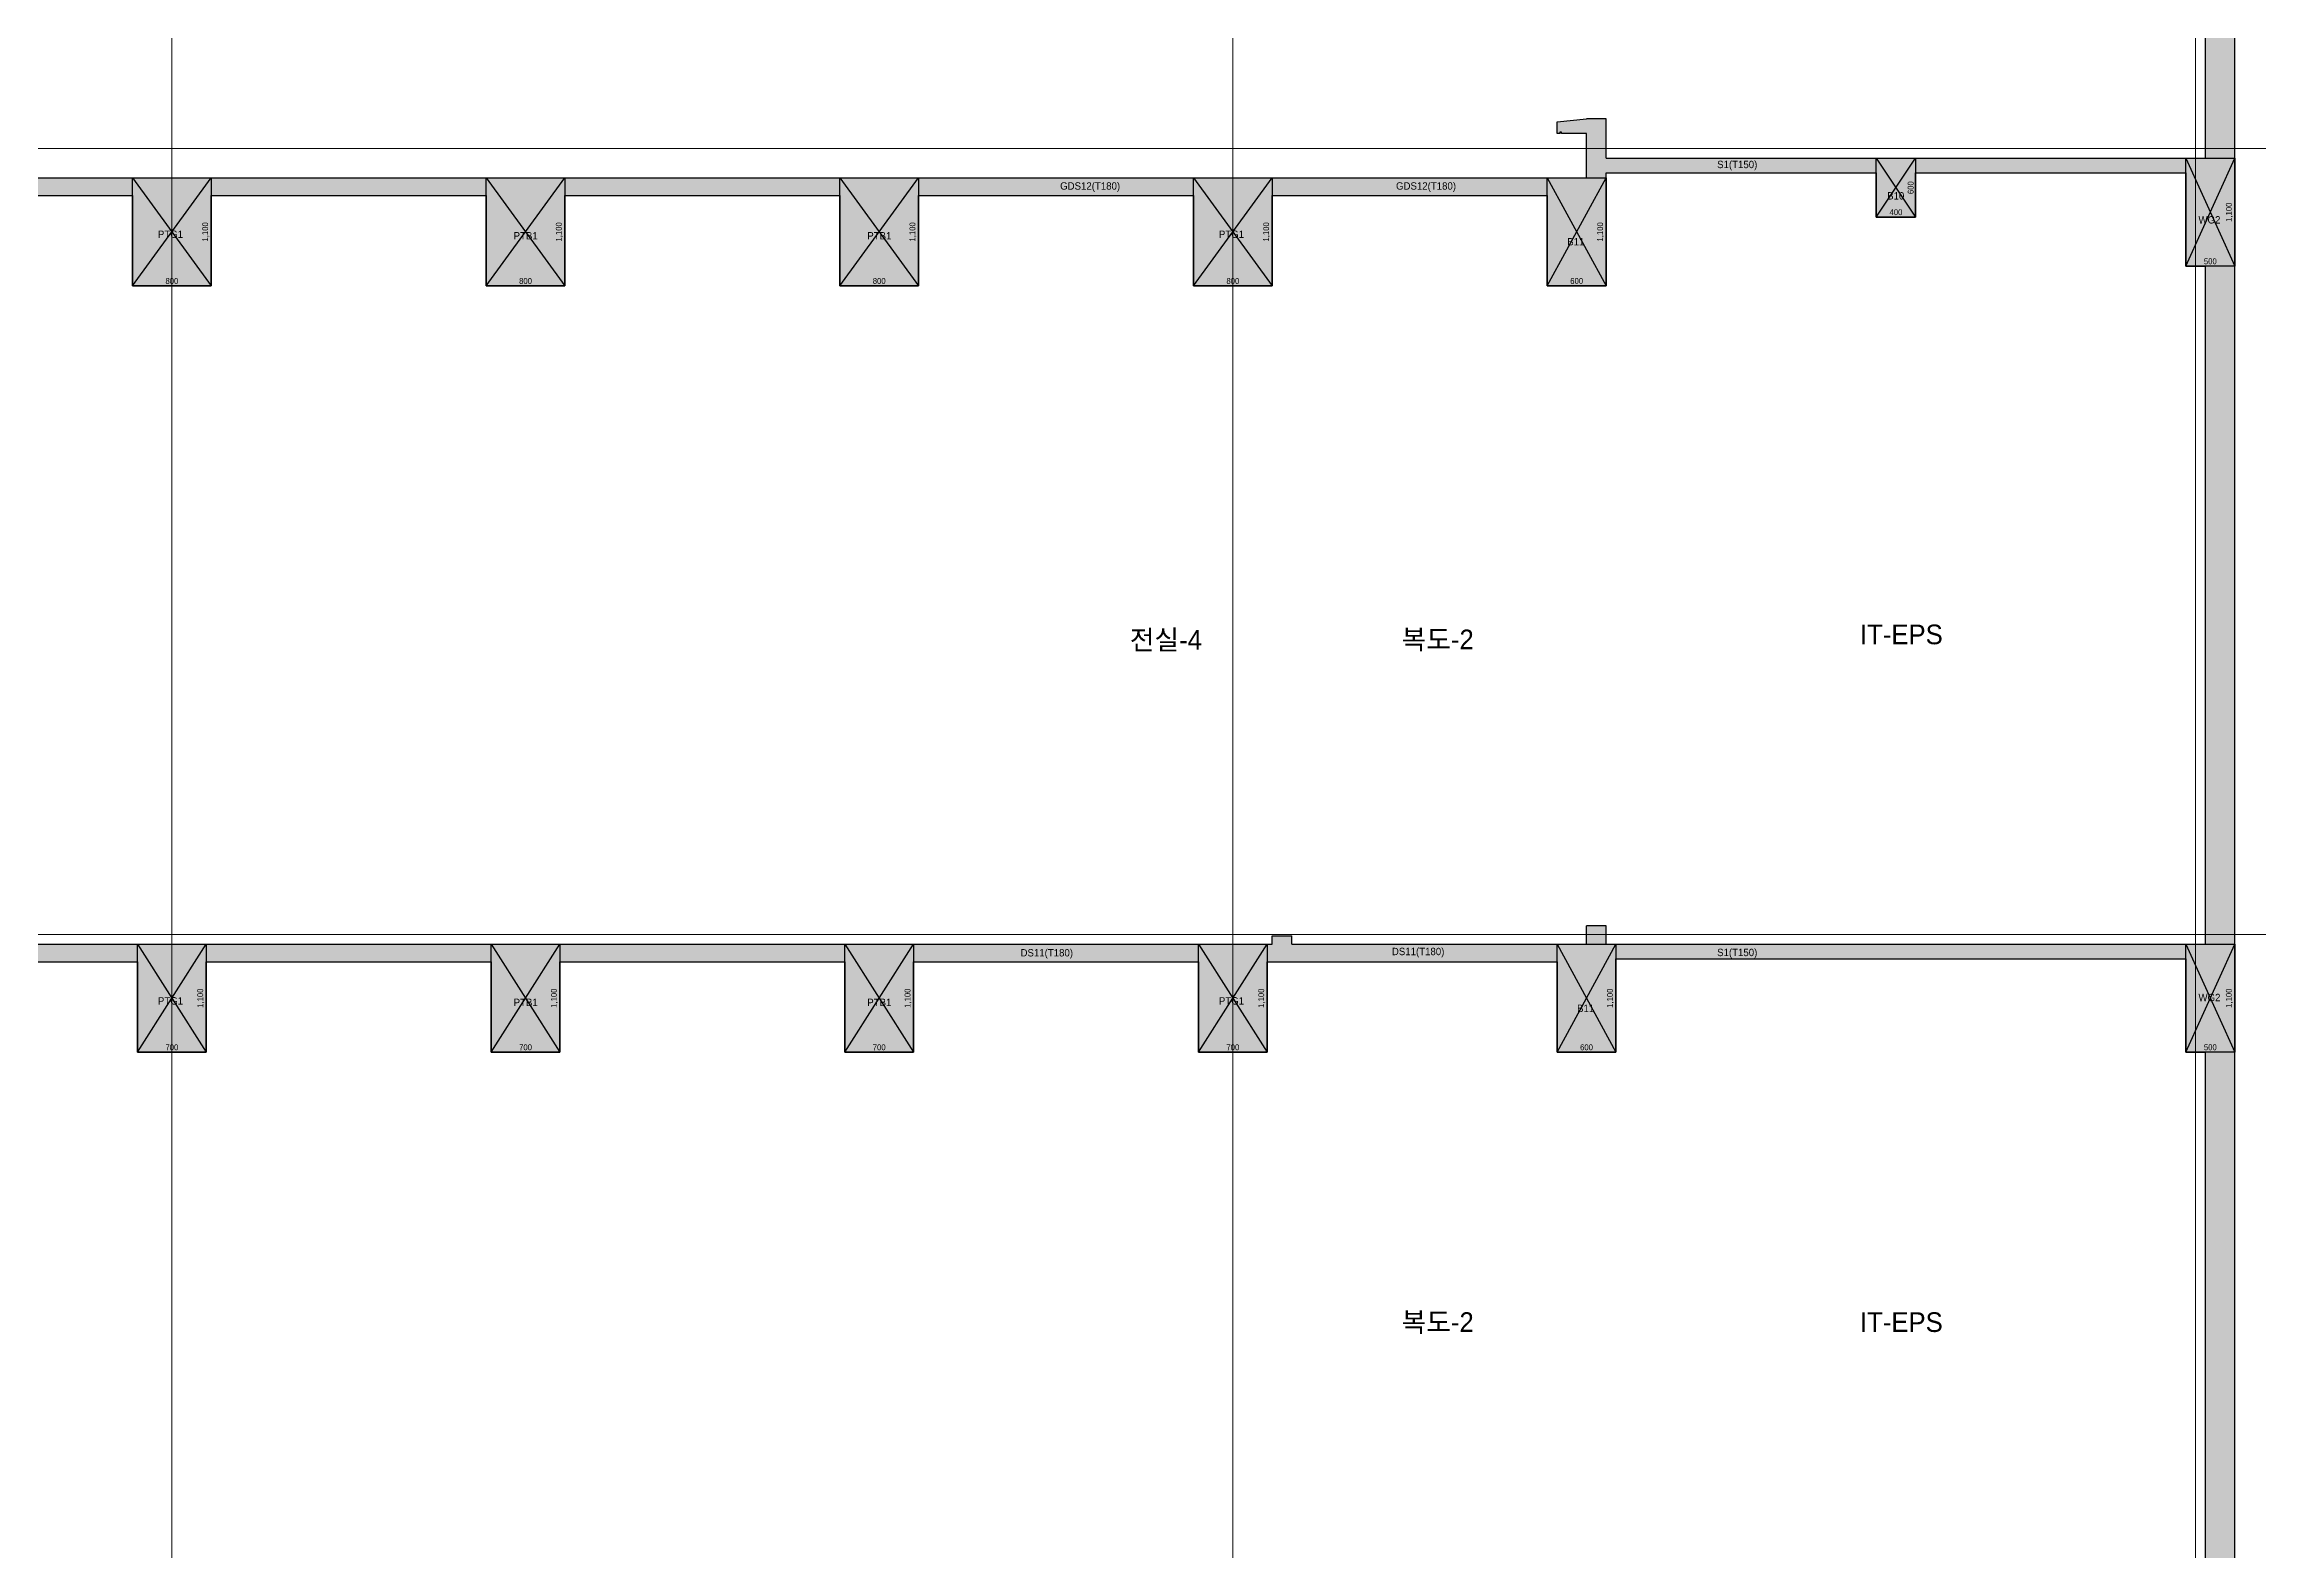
# Model space of a CAD drawing. Header units: millimetres. Extents: x 0 to 841000, y -242618 to -87908.
# Drawn here: x 348162 to 370713, y -175513 to -160170 of the extents above; entities that cross this region are included whole.
import ezdxf
from ezdxf.enums import TextEntityAlignment as Align

# ---------------------------------------------------------------- set-up
doc = ezdxf.new("R2010")
doc.units = ezdxf.units.MM
doc.header["$LTSCALE"] = 250
doc.layers.get('Defpoints').update_dxf_attribs({"color": 151})
doc.layers.add('A-CON', color=2, linetype='Continuous')
doc.layers.add('구조SOLID', color=253, linetype='Continuous')
doc.layers.add('AS-HIDLINE', color=205, linetype='Continuous', plot=False)
doc.layers.add('NO-TEXT', color=150, linetype='Continuous', plot=False)
doc.layers.add('CEN', color=1, linetype='Continuous', lineweight=9)
doc.styles.add('Gdim', font='Dotum.ttf')
doc.dimstyles.new('G-Xdim', dxfattribs={"dimscale": 30, "dimtxt": 2, "dimasz": 1, "dimexe": 1.2, "dimexo": 1.2, "dimgap": 0, "dimtad": 1, "dimdec": 1, "dimdsep": 46, "dimlunit": 6, "dimtxsty": 'Gdim', "dimcen": 1, "dimse1": 1, "dimse2": 1, "dimsd1": 1, "dimsd2": 1, "dimclrd": 1, "dimclre": 1, "dimclrt": 256, "dimadec": 0, "dimazin": 0, "dimtfac": 1, "dimtdec": 1, "dimtix": 1, "dimtmove": 2, "dimatfit": 1, "dimfxl": 2, "dimtolj": 1, "dimlwd": -1, "dimlwe": -1, "dimarcsym": 0})

# ---------------------------------------------------------------- blocks, each defined once
blk = doc.blocks.new('*D455')
at = {"layer": 'Defpoints', "color": 0, "linetype": 'Continuous', "transparency": 16777216}
for p in [(-450, -1100), (350, -1080), (350, -1100)]:
    blk.add_point(p, dxfattribs=at)
at = {"layer": 'AS-HIDLINE', "linetype": 'Continuous', "transparency": 16777216, "insert": (-50, -1050), "char_height": 60, "attachment_point": 5, "style": 'Gdim'}
blk.add_mtext('\\A1;800', dxfattribs=at)
blk = doc.blocks.new('*D456')
at = {"layer": 'Defpoints', "color": 0, "linetype": 'Continuous', "transparency": 16777216}
for p in [(350, 0), (330, 0), (350, -1100)]:
    blk.add_point(p, dxfattribs=at)
at = {"layer": 'AS-HIDLINE', "linetype": 'Continuous', "transparency": 16777216, "insert": (294, -550), "char_height": 60, "attachment_point": 5, "rotation": 90, "style": 'Gdim'}
blk.add_mtext('\\A1;1,100', dxfattribs=at)
blk = doc.blocks.new('*D437')
at = {"layer": 'Defpoints', "color": 0, "linetype": 'Continuous', "transparency": 16777216}
for p in [(-450, -1100), (350, -1080), (350, -1100)]:
    blk.add_point(p, dxfattribs=at)
at = {"layer": 'AS-HIDLINE', "linetype": 'Continuous', "transparency": 16777216, "insert": (-50, -1050), "char_height": 60, "attachment_point": 5, "style": 'Gdim'}
blk.add_mtext('\\A1;800', dxfattribs=at)
blk = doc.blocks.new('*D438')
at = {"layer": 'Defpoints', "color": 0, "linetype": 'Continuous', "transparency": 16777216}
for p in [(350, 0), (330, 0), (350, -1100)]:
    blk.add_point(p, dxfattribs=at)
at = {"layer": 'AS-HIDLINE', "linetype": 'Continuous', "transparency": 16777216, "insert": (294, -550), "char_height": 60, "attachment_point": 5, "rotation": 90, "style": 'Gdim'}
blk.add_mtext('\\A1;1,100', dxfattribs=at)
blk = doc.blocks.new('*D439')
at = {"layer": 'Defpoints', "color": 0, "linetype": 'Continuous', "transparency": 16777216}
for p in [(-450, -1100), (350, -1080), (350, -1100)]:
    blk.add_point(p, dxfattribs=at)
at = {"layer": 'AS-HIDLINE', "linetype": 'Continuous', "transparency": 16777216, "insert": (-50, -1050), "char_height": 60, "attachment_point": 5, "style": 'Gdim'}
blk.add_mtext('\\A1;800', dxfattribs=at)
blk = doc.blocks.new('*D440')
at = {"layer": 'Defpoints', "color": 0, "linetype": 'Continuous', "transparency": 16777216}
for p in [(350, 0), (330, 0), (350, -1100)]:
    blk.add_point(p, dxfattribs=at)
at = {"layer": 'AS-HIDLINE', "linetype": 'Continuous', "transparency": 16777216, "insert": (294, -550), "char_height": 60, "attachment_point": 5, "rotation": 90, "style": 'Gdim'}
blk.add_mtext('\\A1;1,100', dxfattribs=at)
blk = doc.blocks.new('*D397')
at = {"layer": 'Defpoints', "color": 0, "linetype": 'Continuous', "transparency": 16777216}
for p in [(-400, -1100), (300, -1080), (300, -1100)]:
    blk.add_point(p, dxfattribs=at)
at = {"layer": 'AS-HIDLINE', "linetype": 'Continuous', "transparency": 16777216, "insert": (-50, -1050), "char_height": 60, "attachment_point": 5, "style": 'Gdim'}
blk.add_mtext('\\A1;700', dxfattribs=at)
blk = doc.blocks.new('*D398')
at = {"layer": 'Defpoints', "color": 0, "linetype": 'Continuous', "transparency": 16777216}
for p in [(300, 0), (280, 0), (300, -1100)]:
    blk.add_point(p, dxfattribs=at)
at = {"layer": 'AS-HIDLINE', "linetype": 'Continuous', "transparency": 16777216, "insert": (244, -550), "char_height": 60, "attachment_point": 5, "rotation": 90, "style": 'Gdim'}
blk.add_mtext('\\A1;1,100', dxfattribs=at)
blk = doc.blocks.new('*D399')
at = {"layer": 'Defpoints', "color": 0, "linetype": 'Continuous', "transparency": 16777216}
for p in [(-200, -1100), (300, -1080), (300, -1100)]:
    blk.add_point(p, dxfattribs=at)
at = {"layer": 'AS-HIDLINE', "linetype": 'Continuous', "transparency": 16777216, "insert": (50, -1050), "char_height": 60, "attachment_point": 5, "style": 'Gdim'}
blk.add_mtext('\\A1;500', dxfattribs=at)
blk = doc.blocks.new('*D400')
at = {"layer": 'Defpoints', "color": 0, "linetype": 'Continuous', "transparency": 16777216}
for p in [(300, 0), (280, 0), (300, -1100)]:
    blk.add_point(p, dxfattribs=at)
at = {"layer": 'AS-HIDLINE', "linetype": 'Continuous', "transparency": 16777216, "insert": (244, -550), "char_height": 60, "attachment_point": 5, "rotation": 90, "style": 'Gdim'}
blk.add_mtext('\\A1;1,100', dxfattribs=at)
blk = doc.blocks.new('*D491')
at = {"layer": 'Defpoints', "color": 0, "linetype": 'Continuous', "transparency": 16777216}
for p in [(-400, -1100), (300, -1080), (300, -1100)]:
    blk.add_point(p, dxfattribs=at)
at = {"layer": 'AS-HIDLINE', "linetype": 'Continuous', "transparency": 16777216, "insert": (-50, -1050), "char_height": 60, "attachment_point": 5, "style": 'Gdim'}
blk.add_mtext('\\A1;700', dxfattribs=at)
blk = doc.blocks.new('*D492')
at = {"layer": 'Defpoints', "color": 0, "linetype": 'Continuous', "transparency": 16777216}
for p in [(300, 0), (280, 0), (300, -1100)]:
    blk.add_point(p, dxfattribs=at)
at = {"layer": 'AS-HIDLINE', "linetype": 'Continuous', "transparency": 16777216, "insert": (244, -550), "char_height": 60, "attachment_point": 5, "rotation": 90, "style": 'Gdim'}
blk.add_mtext('\\A1;1,100', dxfattribs=at)
blk = doc.blocks.new('*D463')
at = {"layer": 'Defpoints', "color": 0, "linetype": 'Continuous', "transparency": 16777216}
for p in [(-400, -1100), (300, -1080), (300, -1100)]:
    blk.add_point(p, dxfattribs=at)
at = {"layer": 'AS-HIDLINE', "linetype": 'Continuous', "transparency": 16777216, "insert": (-50, -1050), "char_height": 60, "attachment_point": 5, "style": 'Gdim'}
blk.add_mtext('\\A1;700', dxfattribs=at)
blk = doc.blocks.new('*D464')
at = {"layer": 'Defpoints', "color": 0, "linetype": 'Continuous', "transparency": 16777216}
for p in [(300, 0), (280, 0), (300, -1100)]:
    blk.add_point(p, dxfattribs=at)
at = {"layer": 'AS-HIDLINE', "linetype": 'Continuous', "transparency": 16777216, "insert": (244, -550), "char_height": 60, "attachment_point": 5, "rotation": 90, "style": 'Gdim'}
blk.add_mtext('\\A1;1,100', dxfattribs=at)
blk = doc.blocks.new('*D483')
at = {"layer": 'Defpoints', "color": 0, "linetype": 'Continuous', "transparency": 16777216}
for p in [(-400, -1100), (300, -1080), (300, -1100)]:
    blk.add_point(p, dxfattribs=at)
at = {"layer": 'AS-HIDLINE', "linetype": 'Continuous', "transparency": 16777216, "insert": (-50, -1050), "char_height": 60, "attachment_point": 5, "style": 'Gdim'}
blk.add_mtext('\\A1;700', dxfattribs=at)
blk = doc.blocks.new('*D484')
at = {"layer": 'Defpoints', "color": 0, "linetype": 'Continuous', "transparency": 16777216}
for p in [(300, 0), (280, 0), (300, -1100)]:
    blk.add_point(p, dxfattribs=at)
at = {"layer": 'AS-HIDLINE', "linetype": 'Continuous', "transparency": 16777216, "insert": (244, -550), "char_height": 60, "attachment_point": 5, "rotation": 90, "style": 'Gdim'}
blk.add_mtext('\\A1;1,100', dxfattribs=at)
blk = doc.blocks.new('*D475')
at = {"layer": 'Defpoints', "color": 0, "linetype": 'Continuous', "transparency": 16777216}
for p in [(-300, -1100), (300, -1080), (300, -1100)]:
    blk.add_point(p, dxfattribs=at)
at = {"layer": 'AS-HIDLINE', "linetype": 'Continuous', "transparency": 16777216, "insert": (0, -1050), "char_height": 60, "attachment_point": 5, "style": 'Gdim'}
blk.add_mtext('\\A1;600', dxfattribs=at)
blk = doc.blocks.new('*D476')
at = {"layer": 'Defpoints', "color": 0, "linetype": 'Continuous', "transparency": 16777216}
for p in [(300, 0), (280, 0), (300, -1100)]:
    blk.add_point(p, dxfattribs=at)
at = {"layer": 'AS-HIDLINE', "linetype": 'Continuous', "transparency": 16777216, "insert": (244, -550), "char_height": 60, "attachment_point": 5, "rotation": 90, "style": 'Gdim'}
blk.add_mtext('\\A1;1,100', dxfattribs=at)
blk = doc.blocks.new('*D433')
at = {"layer": 'Defpoints', "color": 0, "linetype": 'Continuous', "transparency": 16777216}
for p in [(-450, -1100), (350, -1080), (350, -1100)]:
    blk.add_point(p, dxfattribs=at)
at = {"layer": 'AS-HIDLINE', "linetype": 'Continuous', "transparency": 16777216, "insert": (-50, -1050), "char_height": 60, "attachment_point": 5, "style": 'Gdim'}
blk.add_mtext('\\A1;800', dxfattribs=at)
blk = doc.blocks.new('*D434')
at = {"layer": 'Defpoints', "color": 0, "linetype": 'Continuous', "transparency": 16777216}
for p in [(350, 0), (330, 0), (350, -1100)]:
    blk.add_point(p, dxfattribs=at)
at = {"layer": 'AS-HIDLINE', "linetype": 'Continuous', "transparency": 16777216, "insert": (294, -550), "char_height": 60, "attachment_point": 5, "rotation": 90, "style": 'Gdim'}
blk.add_mtext('\\A1;1,100', dxfattribs=at)
blk = doc.blocks.new('*D497')
at = {"layer": 'Defpoints', "color": 0, "linetype": 'Continuous', "transparency": 16777216}
for p in [(-300, -1100), (300, -1080), (300, -1100)]:
    blk.add_point(p, dxfattribs=at)
at = {"layer": 'AS-HIDLINE', "linetype": 'Continuous', "transparency": 16777216, "insert": (0, -1050), "char_height": 60, "attachment_point": 5, "style": 'Gdim'}
blk.add_mtext('\\A1;600', dxfattribs=at)
blk = doc.blocks.new('*D498')
at = {"layer": 'Defpoints', "color": 0, "linetype": 'Continuous', "transparency": 16777216}
for p in [(300, 0), (280, 0), (300, -1100)]:
    blk.add_point(p, dxfattribs=at)
at = {"layer": 'AS-HIDLINE', "linetype": 'Continuous', "transparency": 16777216, "insert": (244, -550), "char_height": 60, "attachment_point": 5, "rotation": 90, "style": 'Gdim'}
blk.add_mtext('\\A1;1,100', dxfattribs=at)
blk = doc.blocks.new('*D301')
at = {"layer": 'Defpoints', "color": 0, "linetype": 'Continuous', "transparency": 16777216}
for p in [(-200, -600), (200, -580), (200, -600)]:
    blk.add_point(p, dxfattribs=at)
at = {"layer": 'AS-HIDLINE', "linetype": 'Continuous', "transparency": 16777216, "insert": (0, -550), "char_height": 60, "attachment_point": 5, "style": 'Gdim'}
blk.add_mtext('\\A1;400', dxfattribs=at)
blk = doc.blocks.new('*D302')
at = {"layer": 'Defpoints', "color": 0, "linetype": 'Continuous', "transparency": 16777216}
for p in [(200, 0), (180, 0), (200, -600)]:
    blk.add_point(p, dxfattribs=at)
at = {"layer": 'AS-HIDLINE', "linetype": 'Continuous', "transparency": 16777216, "insert": (150, -300), "char_height": 60, "attachment_point": 5, "rotation": 90, "style": 'Gdim'}
blk.add_mtext('\\A1;600', dxfattribs=at)
blk = doc.blocks.new('*U175')
at = {"layer": 'AS-HIDLINE', "linetype": 'Continuous'}
for p, q in [((-450, -1100), (350, 0)), ((-450, 0), (350, -1100))]:
    blk.add_line(p, q, dxfattribs=at)
blk.add_lwpolyline([(-450, -1100), (-450, 0), (350, 0), (350, -1100)], close=True, dxfattribs=at)
dim = blk.add_linear_dim(base=(330.13, 0), p1=(350, -1100), p2=(350, 0), angle=90, dimstyle='G-Xdim', override={"dimtxsty": 'Gdim'}, dxfattribs=at)
dim.commit()
dim.dimension.update_dxf_attribs({"geometry": '*D456', "text_midpoint": (294.31, -550)})
dim = blk.add_linear_dim(base=(350, -1080.06), p1=(-450, -1100), p2=(350, -1100), dimstyle='G-Xdim', override={"dimtxsty": 'Gdim'}, dxfattribs=at)
dim.commit()
dim.dimension.update_dxf_attribs({"geometry": '*D455', "text_midpoint": (-50, -1050.02)})
blk = doc.blocks.new('*U166')
at = {"layer": 'AS-HIDLINE', "linetype": 'Continuous'}
for p, q in [((-450, -1100), (350, 0)), ((-450, 0), (350, -1100))]:
    blk.add_line(p, q, dxfattribs=at)
blk.add_lwpolyline([(-450, -1100), (-450, 0), (350, 0), (350, -1100)], close=True, dxfattribs=at)
dim = blk.add_linear_dim(base=(330.13, 0), p1=(350, -1100), p2=(350, 0), angle=90, dimstyle='G-Xdim', override={"dimtxsty": 'Gdim'}, dxfattribs=at)
dim.commit()
dim.dimension.update_dxf_attribs({"geometry": '*D438', "text_midpoint": (294.31, -550)})
dim = blk.add_linear_dim(base=(350, -1080.06), p1=(-450, -1100), p2=(350, -1100), dimstyle='G-Xdim', override={"dimtxsty": 'Gdim'}, dxfattribs=at)
dim.commit()
dim.dimension.update_dxf_attribs({"geometry": '*D437', "text_midpoint": (-50, -1050.02)})
blk = doc.blocks.new('*U167')
at = {"layer": 'AS-HIDLINE', "linetype": 'Continuous'}
for p, q in [((-450, -1100), (350, 0)), ((-450, 0), (350, -1100))]:
    blk.add_line(p, q, dxfattribs=at)
blk.add_lwpolyline([(-450, -1100), (-450, 0), (350, 0), (350, -1100)], close=True, dxfattribs=at)
dim = blk.add_linear_dim(base=(330.13, 0), p1=(350, -1100), p2=(350, 0), angle=90, dimstyle='G-Xdim', override={"dimtxsty": 'Gdim'}, dxfattribs=at)
dim.commit()
dim.dimension.update_dxf_attribs({"geometry": '*D440', "text_midpoint": (294.31, -550)})
dim = blk.add_linear_dim(base=(350, -1080.06), p1=(-450, -1100), p2=(350, -1100), dimstyle='G-Xdim', override={"dimtxsty": 'Gdim'}, dxfattribs=at)
dim.commit()
dim.dimension.update_dxf_attribs({"geometry": '*D439', "text_midpoint": (-50, -1050.02)})
blk = doc.blocks.new('*U146')
at = {"layer": 'AS-HIDLINE', "linetype": 'Continuous'}
for p, q in [((-400, -1100), (300, 0)), ((-400, 0), (300, -1100))]:
    blk.add_line(p, q, dxfattribs=at)
blk.add_lwpolyline([(-400, -1100), (-400, 0), (300, 0), (300, -1100)], close=True, dxfattribs=at)
dim = blk.add_linear_dim(base=(280.13, 0), p1=(300, -1100), p2=(300, 0), angle=90, dimstyle='G-Xdim', override={"dimtxsty": 'Gdim'}, dxfattribs=at)
dim.commit()
dim.dimension.update_dxf_attribs({"geometry": '*D398', "text_midpoint": (244.31, -550)})
dim = blk.add_linear_dim(base=(300, -1080.06), p1=(-400, -1100), p2=(300, -1100), dimstyle='G-Xdim', override={"dimtxsty": 'Gdim'}, dxfattribs=at)
dim.commit()
dim.dimension.update_dxf_attribs({"geometry": '*D397', "text_midpoint": (-50, -1050.02)})
blk = doc.blocks.new('*U147')
at = {"layer": 'AS-HIDLINE', "linetype": 'Continuous'}
for p, q in [((-200, -1100), (300, 0)), ((-200, 0), (300, -1100))]:
    blk.add_line(p, q, dxfattribs=at)
blk.add_lwpolyline([(-200, -1100), (-200, 0), (300, 0), (300, -1100)], close=True, dxfattribs=at)
dim = blk.add_linear_dim(base=(280.13, 0), p1=(300, -1100), p2=(300, 0), angle=90, dimstyle='G-Xdim', override={"dimtxsty": 'Gdim'}, dxfattribs=at)
dim.commit()
dim.dimension.update_dxf_attribs({"geometry": '*D400', "text_midpoint": (244.31, -550)})
dim = blk.add_linear_dim(base=(300, -1080.06), p1=(-200, -1100), p2=(300, -1100), dimstyle='G-Xdim', override={"dimtxsty": 'Gdim'}, dxfattribs=at)
dim.commit()
dim.dimension.update_dxf_attribs({"geometry": '*D399', "text_midpoint": (50, -1050.02)})
blk = doc.blocks.new('*U193')
at = {"layer": 'AS-HIDLINE', "linetype": 'Continuous'}
for p, q in [((-400, -1100), (300, 0)), ((-400, 0), (300, -1100))]:
    blk.add_line(p, q, dxfattribs=at)
blk.add_lwpolyline([(-400, -1100), (-400, 0), (300, 0), (300, -1100)], close=True, dxfattribs=at)
dim = blk.add_linear_dim(base=(280.13, 0), p1=(300, -1100), p2=(300, 0), angle=90, dimstyle='G-Xdim', override={"dimtxsty": 'Gdim'}, dxfattribs=at)
dim.commit()
dim.dimension.update_dxf_attribs({"geometry": '*D492', "text_midpoint": (244.31, -550)})
dim = blk.add_linear_dim(base=(300, -1080.06), p1=(-400, -1100), p2=(300, -1100), dimstyle='G-Xdim', override={"dimtxsty": 'Gdim'}, dxfattribs=at)
dim.commit()
dim.dimension.update_dxf_attribs({"geometry": '*D491', "text_midpoint": (-50, -1050.02)})
blk = doc.blocks.new('*U179')
at = {"layer": 'AS-HIDLINE', "linetype": 'Continuous'}
for p, q in [((-400, -1100), (300, 0)), ((-400, 0), (300, -1100))]:
    blk.add_line(p, q, dxfattribs=at)
blk.add_lwpolyline([(-400, -1100), (-400, 0), (300, 0), (300, -1100)], close=True, dxfattribs=at)
dim = blk.add_linear_dim(base=(280.13, 0), p1=(300, -1100), p2=(300, 0), angle=90, dimstyle='G-Xdim', override={"dimtxsty": 'Gdim'}, dxfattribs=at)
dim.commit()
dim.dimension.update_dxf_attribs({"geometry": '*D464', "text_midpoint": (244.31, -550)})
dim = blk.add_linear_dim(base=(300, -1080.06), p1=(-400, -1100), p2=(300, -1100), dimstyle='G-Xdim', override={"dimtxsty": 'Gdim'}, dxfattribs=at)
dim.commit()
dim.dimension.update_dxf_attribs({"geometry": '*D463', "text_midpoint": (-50, -1050.02)})
blk = doc.blocks.new('*U189')
at = {"layer": 'AS-HIDLINE', "linetype": 'Continuous'}
for p, q in [((-400, -1100), (300, 0)), ((-400, 0), (300, -1100))]:
    blk.add_line(p, q, dxfattribs=at)
blk.add_lwpolyline([(-400, -1100), (-400, 0), (300, 0), (300, -1100)], close=True, dxfattribs=at)
dim = blk.add_linear_dim(base=(280.13, 0), p1=(300, -1100), p2=(300, 0), angle=90, dimstyle='G-Xdim', override={"dimtxsty": 'Gdim'}, dxfattribs=at)
dim.commit()
dim.dimension.update_dxf_attribs({"geometry": '*D484', "text_midpoint": (244.31, -550)})
dim = blk.add_linear_dim(base=(300, -1080.06), p1=(-400, -1100), p2=(300, -1100), dimstyle='G-Xdim', override={"dimtxsty": 'Gdim'}, dxfattribs=at)
dim.commit()
dim.dimension.update_dxf_attribs({"geometry": '*D483', "text_midpoint": (-50, -1050.02)})
blk = doc.blocks.new('*U185')
at = {"layer": 'AS-HIDLINE', "linetype": 'Continuous'}
for p, q in [((-300, -1100), (300, 0)), ((-300, 0), (300, -1100))]:
    blk.add_line(p, q, dxfattribs=at)
blk.add_lwpolyline([(-300, -1100), (-300, 0), (300, 0), (300, -1100)], close=True, dxfattribs=at)
dim = blk.add_linear_dim(base=(280.13, 0), p1=(300, -1100), p2=(300, 0), angle=90, dimstyle='G-Xdim', override={"dimtxsty": 'Gdim'}, dxfattribs=at)
dim.commit()
dim.dimension.update_dxf_attribs({"geometry": '*D476', "text_midpoint": (244.31, -550)})
dim = blk.add_linear_dim(base=(300, -1080.06), p1=(-300, -1100), p2=(300, -1100), dimstyle='G-Xdim', override={"dimtxsty": 'Gdim'}, dxfattribs=at)
dim.commit()
dim.dimension.update_dxf_attribs({"geometry": '*D475', "text_midpoint": (0, -1050.02)})
blk = doc.blocks.new('*U164')
at = {"layer": 'AS-HIDLINE', "linetype": 'Continuous'}
for p, q in [((-450, -1100), (350, 0)), ((-450, 0), (350, -1100))]:
    blk.add_line(p, q, dxfattribs=at)
blk.add_lwpolyline([(-450, -1100), (-450, 0), (350, 0), (350, -1100)], close=True, dxfattribs=at)
dim = blk.add_linear_dim(base=(330.13, 0), p1=(350, -1100), p2=(350, 0), angle=90, dimstyle='G-Xdim', override={"dimtxsty": 'Gdim'}, dxfattribs=at)
dim.commit()
dim.dimension.update_dxf_attribs({"geometry": '*D434', "text_midpoint": (294.31, -550)})
dim = blk.add_linear_dim(base=(350, -1080.06), p1=(-450, -1100), p2=(350, -1100), dimstyle='G-Xdim', override={"dimtxsty": 'Gdim'}, dxfattribs=at)
dim.commit()
dim.dimension.update_dxf_attribs({"geometry": '*D433', "text_midpoint": (-50, -1050.02)})
blk = doc.blocks.new('*U196')
at = {"layer": 'AS-HIDLINE', "linetype": 'Continuous'}
for p, q in [((-300, -1100), (300, 0)), ((-300, 0), (300, -1100))]:
    blk.add_line(p, q, dxfattribs=at)
blk.add_lwpolyline([(-300, -1100), (-300, 0), (300, 0), (300, -1100)], close=True, dxfattribs=at)
dim = blk.add_linear_dim(base=(280.13, 0), p1=(300, -1100), p2=(300, 0), angle=90, dimstyle='G-Xdim', override={"dimtxsty": 'Gdim'}, dxfattribs=at)
dim.commit()
dim.dimension.update_dxf_attribs({"geometry": '*D498', "text_midpoint": (244.31, -550)})
dim = blk.add_linear_dim(base=(300, -1080.06), p1=(-300, -1100), p2=(300, -1100), dimstyle='G-Xdim', override={"dimtxsty": 'Gdim'}, dxfattribs=at)
dim.commit()
dim.dimension.update_dxf_attribs({"geometry": '*D497', "text_midpoint": (0, -1050.02)})
blk = doc.blocks.new('*U89')
at = {"layer": 'AS-HIDLINE', "linetype": 'Continuous'}
for p, q in [((-200, -600), (200, 0)), ((-200, 0), (200, -600))]:
    blk.add_line(p, q, dxfattribs=at)
blk.add_lwpolyline([(-200, -600), (-200, 0), (200, 0), (200, -600)], close=True, dxfattribs=at)
dim = blk.add_linear_dim(base=(180.13, 0), p1=(200, -600), p2=(200, 0), angle=90, dimstyle='G-Xdim', override={"dimtxsty": 'Gdim'}, dxfattribs=at)
dim.commit()
dim.dimension.update_dxf_attribs({"geometry": '*D302', "text_midpoint": (150.09, -300)})
dim = blk.add_linear_dim(base=(200, -580.06), p1=(-200, -600), p2=(200, -600), dimstyle='G-Xdim', override={"dimtxsty": 'Gdim'}, dxfattribs=at)
dim.commit()
dim.dimension.update_dxf_attribs({"geometry": '*D301', "text_midpoint": (0, -550.02)})

msp = doc.modelspace()

# ---------------------------------------------------------------- hatches: boundary and pattern name
at = {"layer": '구조SOLID'}
h = msp.add_hatch(color=256, dxfattribs=at)
h.dxf.hatch_style = 1
h.paths.add_polyline_path([(370260.662, -155379.484), (370060.662, -155379.484), (370060.662, -155259.484), (370260.662, -155229.484), (370260.662, -154479.481), (370460.662, -154479.481), (370460.662, -202279.481), (371810.661, -202279.481), (371810.661, -203779.481), (368810.661, -203779.481), (368810.661, -202279.481), (369860.662, -202279.481), (369860.662, -202029.481), (364160.662, -202029.481), (364160.662, -202529.481), (363560.662, -202529.481), (363560.662, -202029.481), (362360.662, -202029.481), (362360.662, -203629.481), (358160.662, -203629.481), (358160.662, -202029.481), (351710.662, -202029.481), (351710.662, -204659.481), (347210.662, -204659.481), (347210.662, -202029.481), (340910.662, -202029.481), (340910.662, -204659.481), (336410.662, -204659.481), (336410.662, -202029.481), (330110.662, -202029.481), (330110.662, -204659.481), (325610.662, -204659.481), (325610.662, -202029.481), (319310.662, -202029.481), (319310.662, -203829.481), (314810.662, -203829.481), (314810.662, -202029.481), (308510.662, -202029.481), (308510.662, -203829.481), (304010.662, -203829.481), (304010.662, -202029.481), (297560.662, -202029.481), (297560.662, -203629.481), (293360.662, -203629.481), (293360.662, -203129.481), (286910.662, -203129.481), (286910.662, -204029.481), (283910.662, -204029.481), (283910.662, -202529.481), (285260.662, -202529.481), (285260.662, -154479.481), (285460.662, -154479.481), (285460.662, -155529.484), (285660.662, -155559.484), (285660.662, -155679.484), (285460.662, -155679.484), (285460.662, -156279.481), (287960.662, -156279.481), (287960.662, -155679.484), (287660.662, -155679.484), (287660.662, -155559.484), (287960.662, -155514.484), (287960.662, -152929.481), (288260.662, -152929.481), (288260.662, -153479.481), (288460.662, -153479.481), (288460.662, -153629.481), (288260.662, -153629.481), (288260.662, -192829.481), (291560.662, -192829.481), (291560.662, -192644.481), (291860.662, -192644.481), (291860.662, -192829.481), (294860.662, -192829.481), (294860.662, -192744.481), (295110.662, -192744.481), (295110.662, -192879.481), (360610.662, -192879.481), (360610.662, -192744.481), (360860.662, -192744.481), (360860.662, -192829.481), (363860.662, -192829.481), (363860.662, -192644.481), (364060.662, -192644.481), (364060.662, -192829.481), (370160.662, -192829.481), (370160.662, -184929.481), (369960.662, -184929.481), (369960.662, -183979.481), (367210.662, -183979.481), (367210.662, -184429.481), (366810.662, -184429.481), (366810.662, -183979.481), (364160.662, -183979.481), (364160.662, -185129.481), (363560.662, -185129.481), (363560.662, -184009.481), (360860.662, -184009.481), (360860.662, -185129.481), (360860.662, -190314.481), (360610.662, -190314.481), (360610.662, -185129.481), (360160.662, -185129.481), (360160.662, -184009.481), (357010.662, -184009.481), (357010.662, -184729.481), (356310.662, -184729.481), (356310.662, -184009.481), (353410.662, -184009.481), (353410.662, -184729.481), (352710.662, -184729.481), (352710.662, -184009.481), (349810.662, -184009.481), (349810.662, -184729.481), (349110.662, -184729.481), (349110.662, -184009.481), (346210.662, -184009.481), (346210.662, -184729.481), (345510.662, -184729.481), (345510.662, -184009.481), (342610.662, -184009.481), (342610.662, -184729.481), (341910.662, -184729.481), (341910.662, -184009.481), (339010.662, -184009.481), (339010.662, -184729.481), (338310.662, -184729.481), (338310.662, -184009.481), (335410.662, -184009.481), (335410.662, -184729.481), (334710.662, -184729.481), (334710.662, -184009.481), (331810.662, -184009.481), (331810.662, -184729.481), (331110.662, -184729.481), (331110.662, -184009.481), (328210.662, -184009.481), (328210.662, -184729.481), (327510.662, -184729.481), (327510.662, -184009.481), (324610.662, -184009.481), (324610.662, -184729.481), (323910.662, -184729.481), (323910.662, -184009.481), (321010.662, -184009.481), (321010.662, -184729.481), (320310.662, -184729.481), (320310.662, -184009.481), (317410.662, -184009.481), (317410.662, -184729.481), (316710.662, -184729.481), (316710.662, -184009.481), (313810.662, -184009.481), (313810.662, -184729.481), (313110.662, -184729.481), (313110.662, -184009.481), (310210.662, -184009.481), (310210.662, -184729.481), (309510.662, -184729.481), (309510.662, -184009.481), (306610.662, -184009.481), (306610.662, -184729.481), (305910.662, -184729.481), (305910.662, -184009.481), (303010.662, -184009.481), (303010.662, -184729.481), (302310.662, -184729.481), (302310.662, -184009.481), (299410.662, -184009.481), (299410.662, -184729.481), (298710.662, -184729.481), (298710.662, -184009.481), (295560.662, -184009.481), (295560.662, -185129.481), (295110.662, -185129.481), (295110.662, -190314.481), (294860.662, -190314.481), (294860.662, -184009.481), (292160.662, -184009.481), (292160.662, -185129.481), (291860.662, -185129.481), (291860.662, -190514.481), (291560.662, -190514.481), (291560.662, -183644.481), (291860.662, -183644.481), (291860.662, -183829.481), (294860.662, -183829.481), (294860.662, -183744.481), (295060.662, -183744.481), (295060.662, -183829.481), (360660.662, -183829.481), (360660.662, -183744.481), (360860.662, -183744.481), (360860.662, -183829.481), (363860.662, -183829.481), (363860.662, -183644.481), (364060.662, -183644.481), (364060.662, -183829.481), (370160.662, -183829.481), (370160.662, -177429.481), (369960.662, -177429.481), (369960.662, -176479.481), (367210.662, -176479.481), (367210.662, -176929.481), (366810.662, -176929.481), (366810.662, -176479.481), (364160.662, -176479.481), (364160.662, -177429.481), (363560.662, -177429.481), (363560.662, -176509.481), (360610.662, -176509.481), (360610.662, -177429.481), (359910.662, -177429.481), (359910.662, -176509.481), (357010.662, -176509.481), (357010.662, -177429.481), (356310.662, -177429.481), (356310.662, -176509.481), (353410.662, -176509.481), (353410.662, -177429.481), (352710.662, -177429.481), (352710.662, -176509.481), (349810.662, -176509.481), (349810.662, -177429.481), (349110.662, -177429.481), (349110.662, -176509.481), (346210.662, -176509.481), (346210.662, -177429.481), (345510.662, -177429.481), (345510.662, -176509.481), (342610.662, -176509.481), (342610.662, -177429.481), (341910.662, -177429.481), (341910.662, -176509.481), (339010.662, -176509.481), (339010.662, -177429.481), (338310.662, -177429.481), (338310.662, -176509.481), (335410.662, -176509.481), (335410.662, -177429.481), (334710.662, -177429.481), (334710.662, -176509.481), (331810.662, -176509.481), (331810.662, -177429.481), (331110.662, -177429.481), (331110.662, -176509.481), (328210.662, -176509.481), (328210.662, -177429.481), (327510.662, -177429.481), (327510.662, -176509.481), (324610.662, -176509.481), (324610.662, -177429.481), (323910.662, -177429.481), (323910.662, -176509.481), (321010.662, -176509.481), (321010.662, -177429.481), (320310.662, -177429.481), (320310.662, -176509.481), (317410.662, -176509.481), (317410.662, -177429.481), (316710.662, -177429.481), (316710.662, -176509.481), (313810.662, -176509.481), (313810.662, -177429.481), (313110.662, -177429.481), (313110.662, -176509.481), (310210.662, -176509.481), (310210.662, -177429.481), (309510.662, -177429.481), (309510.662, -176509.481), (306610.662, -176509.481), (306610.662, -177429.481), (305910.662, -177429.481), (305910.662, -176509.481), (303010.662, -176509.481), (303010.662, -177429.481), (302310.662, -177429.481), (302310.662, -176509.481), (299410.662, -176509.481), (299410.662, -177429.481), (298710.662, -177429.481), (298710.662, -176509.481), (295810.662, -176509.481), (295810.662, -177429.481), (295110.662, -177429.481), (295110.662, -176509.481), (292160.662, -176509.481), (292160.662, -177429.481), (291860.662, -177429.481), (291860.662, -181514.481), (291560.662, -181514.481), (291560.662, -176144.481), (291860.662, -176144.481), (291860.662, -176329.481), (294860.662, -176329.481), (294860.662, -176244.481), (295060.662, -176244.481), (295060.662, -176329.481), (360660.662, -176329.481), (360660.662, -176244.481), (360860.662, -176244.481), (360860.662, -176329.481), (363860.662, -176329.481), (363860.662, -176144.481), (364060.662, -176144.481), (364060.662, -176329.481), (370160.662, -176329.481), (370160.662, -170429.481), (369960.662, -170429.481), (369960.662, -169479.481), (364160.662, -169479.481), (364160.662, -170429.481), (363560.662, -170429.481), (363560.662, -169509.481), (360610.662, -169509.481), (360610.662, -170429.481), (359910.662, -170429.481), (359910.662, -169509.481), (357010.662, -169509.481), (357010.662, -170429.481), (356310.662, -170429.481), (356310.662, -169509.481), (353410.662, -169509.481), (353410.662, -170429.481), (352710.662, -170429.481), (352710.662, -169509.481), (349810.662, -169509.481), (349810.662, -170429.481), (349110.662, -170429.481), (349110.662, -169509.481), (346210.662, -169509.481), (346210.662, -170429.481), (345510.662, -170429.481), (345510.662, -169509.481), (342610.662, -169509.481), (342610.662, -170429.481), (341910.662, -170429.481), (341910.662, -169509.481), (339010.662, -169509.481), (339010.662, -170429.481), (338310.662, -170429.481), (338310.662, -169509.481), (335410.662, -169509.481), (335410.662, -170429.481), (334710.662, -170429.481), (334710.662, -169509.481), (331810.662, -169509.481), (331810.662, -170429.481), (331110.662, -170429.481), (331110.662, -169509.481), (328210.662, -169509.481), (328210.662, -170429.481), (327510.662, -170429.481), (327510.662, -169509.481), (324610.662, -169509.481), (324610.662, -170429.481), (323910.662, -170429.481), (323910.662, -169509.481), (321010.662, -169509.481), (321010.662, -170429.481), (320310.662, -170429.481), (320310.662, -169509.481), (317410.662, -169509.481), (317410.662, -170429.481), (316710.662, -170429.481), (316710.662, -169509.481), (313810.662, -169509.481), (313810.662, -170429.481), (313110.662, -170429.481), (313110.662, -169509.481), (310210.662, -169509.481), (310210.662, -170429.481), (309510.662, -170429.481), (309510.662, -169509.481), (306610.662, -169509.481), (306610.662, -170429.481), (305910.662, -170429.481), (305910.662, -169509.481), (303010.662, -169509.481), (303010.662, -170429.481), (302310.662, -170429.481), (302310.662, -169509.481), (299410.662, -169509.481), (299410.662, -170429.481), (298710.662, -170429.481), (298710.662, -169509.481), (295810.662, -169509.481), (295810.662, -170429.481), (295110.662, -170429.481), (295110.662, -169509.481), (292160.662, -169509.481), (292160.662, -170429.481), (291860.662, -170429.481), (291860.662, -174014.481), (291560.662, -174014.481), (291560.662, -169144.481), (291860.662, -169144.481), (291860.662, -169329.481), (294860.662, -169329.481), (294860.662, -169244.481), (295060.662, -169244.481), (295060.662, -169329.481), (360660.662, -169329.481), (360660.662, -169244.481), (360860.662, -169244.481), (360860.662, -169329.481), (363860.662, -169329.481), (363860.662, -169144.481), (364060.662, -169144.481), (364060.662, -169329.481), (370160.662, -169329.481), (370160.662, -162429.481), (369960.662, -162429.481), (369960.662, -161479.481), (367210.662, -161479.481), (367210.662, -161929.481), (366810.662, -161929.481), (366810.662, -161479.481), (364060.662, -161479.481), (364060.662, -162629.481), (363460.662, -162629.481), (363460.662, -161709.481), (360660.662, -161709.481), (360660.662, -162629.481), (359860.662, -162629.481), (359860.662, -161709.481), (357060.662, -161709.481), (357060.662, -162629.481), (356260.662, -162629.481), (356260.662, -161709.481), (353460.662, -161709.481), (353460.662, -162629.481), (352660.662, -162629.481), (352660.662, -161709.481), (349860.662, -161709.481), (349860.662, -162629.481), (349060.662, -162629.481), (349060.662, -161709.481), (346260.662, -161709.481), (346260.662, -162629.481), (345460.662, -162629.481), (345460.662, -161709.481), (342660.662, -161709.481), (342660.662, -162629.481), (341860.662, -162629.481), (341860.662, -161709.481), (339060.662, -161709.481), (339060.662, -162629.481), (338260.662, -162629.481), (338260.662, -161709.481), (335460.662, -161709.481), (335460.662, -162629.481), (334660.662, -162629.481), (334660.662, -161709.481), (331860.662, -161709.481), (331860.662, -162629.481), (331060.662, -162629.481), (331060.662, -161709.481), (328260.662, -161709.481), (328260.662, -162629.481), (327460.662, -162629.481), (327460.662, -161709.481), (324660.662, -161709.481), (324660.662, -162629.481), (323860.662, -162629.481), (323860.662, -161709.481), (321060.662, -161709.481), (321060.662, -162629.481), (320260.662, -162629.481), (320260.662, -161709.481), (317460.662, -161709.481), (317460.662, -162629.481), (316660.662, -162629.481), (316660.662, -161709.481), (313860.662, -161709.481), (313860.662, -162629.481), (313060.662, -162629.481), (313060.662, -161709.481), (310260.662, -161709.481), (310260.662, -162629.481), (309460.662, -162629.481), (309460.662, -161709.481), (306660.662, -161709.481), (306660.662, -162629.481), (305860.662, -162629.481), (305860.662, -161709.481), (303060.662, -161709.481), (303060.662, -162629.481), (302260.662, -162629.481), (302260.662, -161709.481), (299460.662, -161709.481), (299460.662, -162629.481), (298660.662, -162629.481), (298660.662, -161709.481), (295860.662, -161709.481), (295860.662, -162629.481), (295060.662, -162629.481), (295060.662, -161709.481), (292160.662, -161709.481), (292160.662, -162629.481), (291860.662, -162629.481), (291860.662, -167014.481), (291560.662, -167014.481), (291560.662, -160929.481), (291860.662, -160929.481), (292160.662, -160959.481), (292160.662, -161079.481), (292130.662, -161079.481), (291860.662, -161079.481), (291860.662, -161529.481), (363860.662, -161529.481), (363860.662, -161079.481), (363560.662, -161079.481), (363560.662, -160959.481), (363860.662, -160929.481), (364060.662, -160929.481), (364060.662, -161329.481), (370160.662, -161329.481), (370160.662, -156679.481), (369960.662, -156679.481), (369960.662, -156129.481), (367260.662, -156129.481), (367260.662, -156679.481), (366760.662, -156679.481), (366760.662, -156129.481), (364360.662, -156129.481), (364360.662, -156679.481), (364060.662, -156679.481), (364060.662, -158799.481), (363860.662, -158799.481), (363860.662, -155229.484), (364060.662, -155229.484), (364260.662, -155259.484), (364260.662, -155379.484), (364060.662, -155379.484), (364060.662, -155979.481), (370260.662, -155979.481)])
h.paths.add_polyline_path([(316560.662, -201629.481), (316560.662, -201494.481), (316360.662, -201494.481), (316360.662, -201629.481), (295060.662, -201629.481), (295060.662, -201494.481), (294860.662, -201494.481), (294860.662, -201629.481), (291860.662, -201629.481), (291860.662, -193929.481), (292160.662, -193929.481), (292160.662, -193009.481), (294860.662, -193009.481), (294860.662, -193779.481), (295560.662, -193779.481), (295560.662, -193059.481), (298710.662, -193059.481), (298710.662, -193779.481), (299410.662, -193779.481), (299410.662, -193059.481), (302310.662, -193059.481), (302310.662, -193779.481), (303010.662, -193779.481), (303010.662, -193059.481), (305910.662, -193059.481), (305910.662, -193779.481), (306610.662, -193779.481), (306610.662, -193059.481), (309510.662, -193059.481), (309510.662, -193779.481), (310210.662, -193779.481), (310210.662, -193059.481), (313110.662, -193059.481), (313110.662, -193779.481), (313810.662, -193779.481), (313810.662, -193059.481), (316710.662, -193059.481), (316710.662, -193779.481), (317410.662, -193779.481), (317410.662, -193059.481), (320310.662, -193059.481), (320310.662, -193779.481), (321010.662, -193779.481), (321010.662, -193059.481), (323910.662, -193059.481), (323910.662, -193779.481), (324610.662, -193779.481), (324610.662, -193059.481), (327510.662, -193059.481), (327510.662, -193779.481), (328210.662, -193779.481), (328210.662, -193059.481), (331110.662, -193059.481), (331110.662, -193779.481), (331810.662, -193779.481), (331810.662, -193059.481), (334710.662, -193059.481), (334710.662, -193779.481), (335410.662, -193779.481), (335410.662, -193059.481), (338310.662, -193059.481), (338310.662, -193779.481), (339010.662, -193779.481), (339010.662, -193059.481), (341910.662, -193059.481), (341910.662, -193779.481), (342610.662, -193779.481), (342610.662, -193059.481), (345510.662, -193059.481), (345510.662, -193779.481), (346210.662, -193779.481), (346210.662, -193059.481), (349110.662, -193059.481), (349110.662, -193779.481), (349810.662, -193779.481), (349810.662, -193059.481), (352710.662, -193059.481), (352710.662, -193779.481), (353410.662, -193779.481), (353410.662, -193059.481), (356310.662, -193059.481), (356310.662, -193779.481), (357010.662, -193779.481), (357010.662, -193059.481), (360160.662, -193059.481), (360160.662, -193779.481), (360860.662, -193779.481), (360860.662, -193009.481), (363560.662, -193009.481), (363560.662, -193929.481), (364160.662, -193929.481), (364160.662, -192979.481), (366760.662, -192979.481), (366760.662, -193729.481), (367260.662, -193729.481), (367260.662, -192979.481), (369960.662, -192979.481), (369960.662, -193929.481), (370160.662, -193929.481), (370160.662, -201629.481), (364060.662, -201629.481), (364060.662, -201394.481), (363860.662, -201394.481), (363860.662, -201629.481), (345960.662, -201629.481), (345960.662, -201494.481), (345760.662, -201494.481), (345760.662, -201629.481)], flags=16)
h.paths.add_polyline_path([(291560.662, -201629.481), (288260.662, -201629.481), (288260.662, -192979.481), (291560.662, -192979.481)], flags=16)
h.paths.add_polyline_path([(287960.662, -201629.481), (285560.662, -201629.481), (285560.662, -193929.481), (285860.662, -193929.481), (285860.662, -192979.481), (287960.662, -192979.481)], flags=16)
h.paths.add_polyline_path([(287960.662, -192829.481), (285560.662, -192829.481), (285560.662, -185129.481), (285860.662, -185129.481), (285860.662, -183979.481), (287960.662, -183979.481)], flags=16)
h.paths.add_polyline_path([(287960.662, -183829.481), (285560.662, -183829.481), (285560.662, -177429.481), (285860.662, -177429.481), (285860.662, -176479.481), (287960.662, -176479.481)], flags=16)
h.paths.add_polyline_path([(287960.662, -176329.481), (285560.662, -176329.481), (285560.662, -170429.481), (285860.662, -170429.481), (285860.662, -169479.481), (287960.662, -169479.481)], flags=16)
h.paths.add_polyline_path([(287960.662, -169329.481), (285560.662, -169329.481), (285560.662, -162429.481), (285860.662, -162429.481), (285860.662, -161479.481), (287960.662, -161479.481)], flags=16)
h.paths.add_polyline_path([(287960.662, -161329.481), (285560.662, -161329.481), (285560.662, -156979.481), (285760.662, -156979.481), (285760.662, -156429.481), (287960.662, -156429.481)], flags=16)

# ---------------------------------------------------------------- linework, layer by layer
at = {"layer": 'A-CON'}
for p, q in [((370460.662, -202279.481), (370460.662, -154479.481)), ((370160.662, -161329.481), (370160.662, -156679.481)), ((363560.662, -160959.481), (363860.662, -160929.481)), ((363560.662, -161079.481), (363560.662, -160959.481)), ((364060.662, -160929.481), (363860.662, -160929.481)), ((364060.662, -161329.481), (364060.662, -160929.481)), ((363590.662, -161079.481), (363560.662, -161079.481)), ((363605.662, -161064.481), (363590.662, -161064.481)), ((363590.662, -161064.481), (363590.662, -161079.481)), ((363605.662, -161079.481), (363605.662, -161064.481)), ((363860.662, -161079.481), (363605.662, -161079.481)), ((363860.662, -161529.481), (363860.662, -161079.481)), ((364060.662, -161329.481), (370160.662, -161329.481)), ((291860.662, -161529.481), (363860.662, -161529.481)), ((364060.662, -161479.481), (366810.662, -161479.481)), ((364060.662, -162629.481), (364060.662, -161479.481)), ((366810.662, -161479.481), (366810.662, -161929.481)), ((367210.662, -161929.481), (367210.662, -161479.481)), ((367210.662, -161479.481), (369960.662, -161479.481)), ((369960.662, -161479.481), (369960.662, -162429.481)), ((346260.662, -161709.481), (349060.662, -161709.481)), ((349060.662, -161709.481), (349060.662, -162629.481)), ((349860.662, -161709.481), (352660.662, -161709.481)), ((349860.662, -162629.481), (349860.662, -161709.481)), ((352660.662, -161709.481), (352660.662, -162629.481)), ((353460.662, -161709.481), (356260.662, -161709.481)), ((353460.662, -162629.481), (353460.662, -161709.481)), ((356260.662, -161709.481), (356260.662, -162629.481)), ((357060.662, -161709.481), (359860.662, -161709.481)), ((357060.662, -162629.481), (357060.662, -161709.481)), ((359860.662, -161709.481), (359860.662, -162629.481)), ((360660.662, -161709.481), (363460.662, -161709.481)), ((360660.662, -162629.481), (360660.662, -161709.481)), ((363460.662, -161709.481), (363460.662, -162629.481)), ((366810.662, -161929.481), (367210.662, -161929.481)), ((369960.662, -162429.481), (370160.662, -162429.481)), ((370160.662, -169329.481), (370160.662, -162429.481)), ((349060.662, -162629.481), (349860.662, -162629.481)), ((352660.662, -162629.481), (353460.662, -162629.481)), ((356260.662, -162629.481), (357060.662, -162629.481)), ((359860.662, -162629.481), (360660.662, -162629.481)), ((363460.662, -162629.481), (364060.662, -162629.481)), ((295060.662, -169329.481), (360660.662, -169329.481)), ((360660.662, -169244.481), (360860.662, -169244.481)), ((360660.662, -169329.481), (360660.662, -169244.481)), ((360860.662, -169329.481), (360860.662, -169244.481)), ((360860.662, -169329.481), (363860.662, -169329.481)), ((364060.662, -169144.481), (363860.662, -169144.481)), ((363860.662, -169329.481), (363860.662, -169144.481)), ((364060.662, -169329.481), (364060.662, -169144.481)), ((364060.662, -169329.481), (370160.662, -169329.481)), ((346210.662, -169509.481), (349110.662, -169509.481)), ((349110.662, -169509.481), (349110.662, -170429.481)), ((349810.662, -169509.481), (352710.662, -169509.481)), ((349810.662, -170429.481), (349810.662, -169509.481)), ((352710.662, -169509.481), (352710.662, -170429.481)), ((353410.662, -169509.481), (356310.662, -169509.481)), ((353410.662, -170429.481), (353410.662, -169509.481)), ((356310.662, -169509.481), (356310.662, -170429.481)), ((357010.662, -169509.481), (359910.662, -169509.481)), ((357010.662, -170429.481), (357010.662, -169509.481)), ((359910.662, -169509.481), (359910.662, -170429.481)), ((360610.662, -169509.481), (363560.662, -169509.481)), ((360610.662, -170429.481), (360610.662, -169509.481)), ((363560.662, -169509.481), (363560.662, -170429.481)), ((364160.662, -169479.481), (369960.662, -169479.481)), ((364160.662, -170429.481), (364160.662, -169479.481)), ((369960.662, -169479.481), (369960.662, -170429.481)), ((349110.662, -170429.481), (349810.662, -170429.481)), ((352710.662, -170429.481), (353410.662, -170429.481)), ((356310.662, -170429.481), (357010.662, -170429.481)), ((359910.662, -170429.481), (360610.662, -170429.481)), ((363560.662, -170429.481), (364160.662, -170429.481)), ((369960.662, -170429.481), (370160.662, -170429.481)), ((370160.662, -176329.481), (370160.662, -170429.481))]:
    msp.add_line(p, q, dxfattribs=at)
at = {"layer": 'CEN'}
for p, q in [((349460.662, -131412.587), (349460.662, -213173.996)), ((360260.662, -131412.587), (360260.662, -213173.996)), ((370060.662, -131412.587), (370060.662, -213173.996)), ((279660.662, -161229.481), (380882.413, -161229.481)), ((279660.662, -169229.481), (380882.413, -169229.481))]:
    msp.add_line(p, q, dxfattribs=at)

# ---------------------------------------------------------------- block references
at = {"layer": 'AS-HIDLINE', "linetype": 'Continuous'}
for name, p in [('*U89', (367010.662, -161329.481)), ('*U147', (370160.662, -161329.481)), ('*U167', (349510.662, -161529.481)), ('*U166', (353110.662, -161529.481)), ('*U175', (356710.662, -161529.481)), ('*U164', (360310.662, -161529.481)), ('*U196', (363760.662, -161529.481)), ('*U193', (349510.662, -169329.481)), ('*U179', (353110.662, -169329.481)), ('*U189', (356710.662, -169329.481)), ('*U146', (360310.662, -169329.481)), ('*U185', (363860.662, -169329.481)), ('*U147', (370160.662, -169329.481))]:
    msp.add_blockref(name, p, dxfattribs=at)

# ---------------------------------------------------------------- texts
at = {"layer": 'AS-HIDLINE', "linetype": 'Continuous', "style": 'Gdim'}
for p in [(365190.434, -161430.875), (365190.434, -169451.446)]:
    msp.add_text('S1(T150)', height=75, dxfattribs=at).set_placement(p)
for s, p in [('GDS12(T180)', (358807.727, -161612.032)), ('GDS12(T180)', (362227.046, -161612.032)), ('PTG1', (349446.522, -162103.768)), ('PTB1', (353062.234, -162119.219)), ('PTB1', (356662.234, -162119.219)), ('PTG1', (360246.522, -162103.768)), ('B11', (363751.854, -162179.722)), ('WG2', (370201.854, -161957.03)), ('DS11(T180)', (358366.398, -169417.131)), ('DS11(T180)', (362146.555, -169404.05)), ('PTG1', (349446.522, -169906.676)), ('PTB1', (353062.234, -169922.128)), ('PTB1', (356662.234, -169922.128)), ('PTG1', (360246.522, -169906.676)), ('B11', (363851.854, -169982.631)), ('WG2', (370201.854, -169872.535))]:
    msp.add_text(s, height=75, dxfattribs=at).set_placement(p, align=Align.MIDDLE_CENTER)
at = {"layer": 'AS-HIDLINE', "color": 1, "linetype": 'Continuous', "style": 'Gdim'}
msp.add_text('B10', height=75, dxfattribs=at).set_placement((367008.336, -161712.656), align=Align.MIDDLE_CENTER)
at = {"layer": 'NO-TEXT', "style": 'Gdim'}
for s, p in [('전실-4', (359578.686, -166228.208)), ('복도-2', (362345.505, -166228.208)), ('IT-EPS', (367065.573, -166176.706)), ('복도-2', (362345.505, -173176.706)), ('IT-EPS', (367065.573, -173176.706))]:
    msp.add_text(s, height=200, dxfattribs=at).set_placement(p, align=Align.MIDDLE)

doc.saveas('drawing.dxf')
